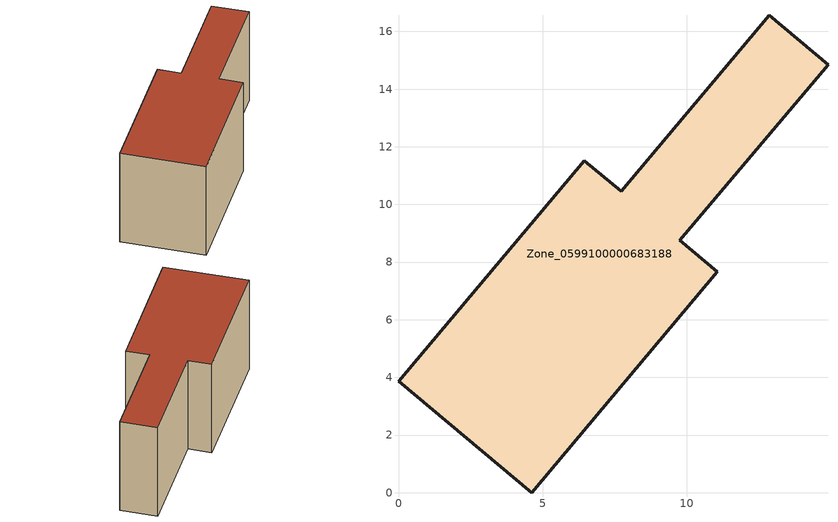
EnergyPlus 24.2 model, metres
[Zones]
Zone_0599100000683188
 floor ground (C_G): 4.62,0 0,3.87 6.45,11.52 7.73,10.45 12.86,16.56 14.9,14.85 9.76,8.75 11.05,7.67 z0
 wall outside (C_F): 0,3.87 4.62,0 11.05,7.67 9.76,8.75 14.9,14.85 12.86,16.56 7.73,10.45 6.45,11.52 0,3.87 z0:7.36
 roof outside (C_R): 9.76,8.75 14.9,14.85 12.86,16.56 7.73,10.45 6.45,11.52 0,3.87 4.62,0 11.05,7.67 z7.36
[BUILDING]
Pand.0599100000683188: North Axis=0; Terrain=City; Loads Convergence Tolerance Value=0.04; Temperature Convergence Tolerance Value=0.4; Solar Distribution=FullExterior; Maximum Number of Warmup Days=25; Minimum Number of Warmup Days=1
[Site:Location]
Rotterdam.The.Hague.AP_ZH_NLD Design_Conditions: Latitude=51.96; Longitude=4.45; Time Zone=1; Elevation=-4.5
[SITE:GROUNDTEMPERATURE:BUILDINGSURFACE]
18, 18, 18, 18, 18, 18, 18, 18, 18, 18, 18, 18
[MATERIAL] Thermal Absorptance=0.9; Solar Absorptance=0.7; Visible Absorptance=0.7
Name | Roughness | Thickness | Conductivity | Density | Specific Heat
G.TI.1946 | MediumSmooth | 0.15 | 1 | 540 | 1210
F.TI.1946 | Rough | 0.3 | 0.857143 | 1920 | 840
R.TI.1946 | MediumRough | 0.2 | 0.1 | 1500 | 1000
[CONSTRUCTION]
C_G: G.TI.1946
C_F: F.TI.1946
C_R: R.TI.1946
[ZONE]
Zone_0599100000683188: Type=1; Multiplier=1; Ceiling Height=Autocalculate; Volume=Autocalculate; Floor Area=autocalculate; Part of Total Floor Area=Yes
[ZONEINFILTRATION:DESIGNFLOWRATE]
Infil_Zone_0599100000683188: Zone or ZoneList or Space or SpaceList=Zone_0599100000683188; Schedule=AlwaysOn; Design Flow Rate Calculation Method=Flow/Area; Flow Rate per Floor Area=0.003; Constant Term Coefficient=1; Temperature Term Coefficient=0; Velocity Term Coefficient=0; Velocity Squared Term Coefficient=0
[HVACTEMPLATE:ZONE:IDEALLOADSAIRSYSTEM]
Zone_0599100000683188: Maximum Heating Supply Air Temperature=50; Minimum Cooling Supply Air Temperature=13; Maximum Heating Supply Air Humidity Ratio=0.0156; Minimum Cooling Supply Air Humidity Ratio=0.0077; Heating Limit=NoLimit; Cooling Limit=NoLimit; Dehumidification Control Type=ConstantSensibleHeatRatio; Cooling Sensible Heat Ratio=0.7; Dehumidification Setpoint=60; Humidification Control Type=None; Humidification Setpoint=30; Outdoor Air Method=None; Outdoor Air Flow Rate per Person=0.00944; Outdoor Air Flow Rate per Zone Floor Area=0; Outdoor Air Flow Rate per Zone=0; Demand Controlled Ventilation Type=None; Outdoor Air Economizer Type=NoEconomizer; Heat Recovery Type=None; Sensible Heat Recovery Effectiveness=0.7; Latent Heat Recovery Effectiveness=0.65
[ZONECONTROL:THERMOSTAT]
ThermostatControl_Zone_0599100000683188: Zone or ZoneList=Zone_0599100000683188; Control Type Schedule=DualSetpointControlType; Control 1=Thermostat_Zone_0599100000683188; Temperature Difference Between Cutout And Setpoint=0
[THERMOSTATSETPOINT:DUALSETPOINT]
Thermostat_Zone_0599100000683188: Heating Setpoint Temperature Schedule=HeatingSetpoint_Zone_0599100000683188; Cooling Setpoint Temperature Schedule=CoolingSetpoint_Zone_0599100000683188
[SCHEDULE:COMPACT]
HeatingSetpoint_Zone_0599100000683188: Through: 12/31, For: AllDays, Until: 24:00, 21
CoolingSetpoint_Zone_0599100000683188: Through: 12/31, For: AllDays, Until: 24:00, 24
DualSetpointControlType: Through: 12/31, For: AllDays, Until: 24:00, 4
AlwaysOn: Through: 12/31, For: AllDays, Until: 24:00, 1
